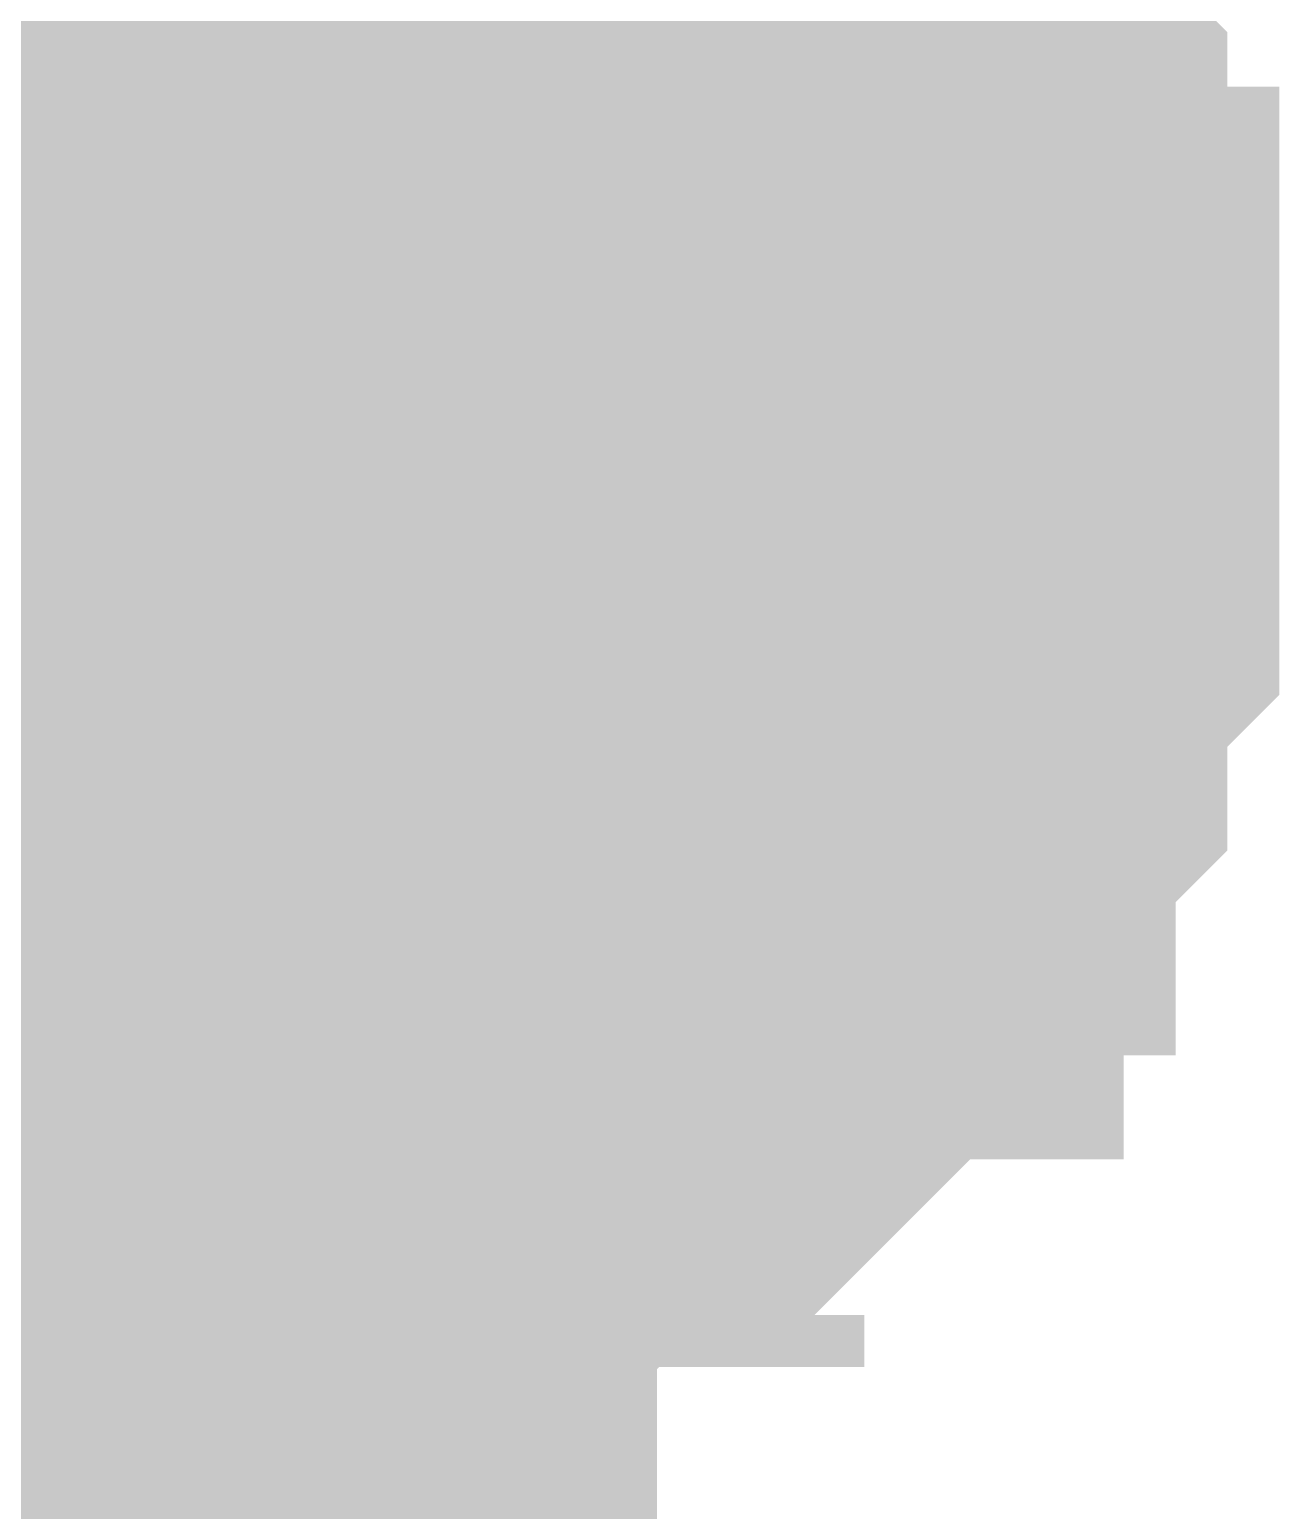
# Model space of a CAD drawing. Header units: inches. Extents: x 0 to 841, y 0 to 594.
# Drawn here: x 774.851 to 775.932, y 174.054 to 175.336 of the extents above; entities that cross this region are included whole.
import ezdxf

# ---------------------------------------------------------------- set-up
doc = ezdxf.new("R2010")
doc.units = ezdxf.units.IN
doc.layers.add('Sheet', color=255, linetype='Continuous')

msp = doc.modelspace()

# ---------------------------------------------------------------- linework, layer by layer
at = {"layer": 'Sheet'}
for points in [[(752.5162, 174.9569, 0.7493, 0.7493, 0), (760.0171, 174.9569, 0.7493, 0.7493, 0), (775.019, 174.9569, 0.7493, 0.7493, 0), (775.019, 177.4723, 0.7493, 0.7493, 0)], [(774.6596, 175.3612, 0.2997, 0.2997, 0), (774.7045, 175.4061, 0.2997, 0.2997, 0), (774.7045, 175.4061, 0.2997, 0.2997, 0), (774.7495, 175.4061, 0.2997, 0.2997, 0), (774.7495, 175.451, 0.2997, 0.2997, 0), (774.7944, 175.451, 0.2997, 0.2997, 0), (774.7944, 175.451, 0.2997, 0.2997, 0), (774.8393, 175.451, 0.2997, 0.2997, 0), (774.8393, 175.451, 0.2997, 0.2997, 0), (774.8842, 175.4959, 0.2997, 0.2997, 0)], [(774.6596, 175.3612, 0.2997, 0.2997, 0), (774.7045, 175.4061, 0.2997, 0.2997, 0), (774.7045, 175.4061, 0.2997, 0.2997, 0), (774.7495, 175.4061, 0.2997, 0.2997, 0), (774.7495, 175.451, 0.2997, 0.2997, 0), (774.7944, 175.451, 0.2997, 0.2997, 0), (774.7944, 175.451, 0.2997, 0.2997, 0), (774.8393, 175.451, 0.2997, 0.2997, 0), (774.8393, 175.451, 0.2997, 0.2997, 0), (774.8842, 175.4959, 0.2997, 0.2997, 0)], [(775.1537, 175.4959, 0.2997, 0.2997, 0), (775.1537, 175.451, 0.2997, 0.2997, 0), (775.1986, 175.451, 0.2997, 0.2997, 0), (775.1986, 175.451, 0.2997, 0.2997, 0), (775.2435, 175.451, 0.2997, 0.2997, 0), (775.2435, 175.451, 0.2997, 0.2997, 0), (775.2885, 175.4061, 0.2997, 0.2997, 0), (775.2885, 175.4061, 0.2997, 0.2997, 0), (775.3334, 175.4061, 0.2997, 0.2997, 0), (775.3334, 175.3612, 0.2997, 0.2997, 0), (775.3334, 175.3612, 0.2997, 0.2997, 0), (775.3783, 175.3612, 0.2997, 0.2997, 0), (775.3783, 175.3162, 0.2997, 0.2997, 0), (775.3783, 175.3162, 0.2997, 0.2997, 0), (775.4232, 175.2713, 0.2997, 0.2997, 0), (775.4232, 175.2713, 0.2997, 0.2997, 0), (775.4232, 175.2264, 0.2997, 0.2997, 0), (775.4681, 175.2264, 0.2997, 0.2997, 0), (775.4681, 175.1815, 0.2997, 0.2997, 0), (775.4681, 175.1815, 0.2997, 0.2997, 0), (775.4681, 175.1366, 0.2997, 0.2997, 0), (775.4681, 175.1366, 0.2997, 0.2997, 0), (775.513, 175.0917, 0.2997, 0.2997, 0), (775.513, 175.0917, 0.2997, 0.2997, 0), (775.513, 175.0467, 0.2997, 0.2997, 0), (775.513, 175.0018, 0.2997, 0.2997, 0), (775.513, 175.0018, 0.2997, 0.2997, 0), (775.513, 174.9569, 0.2997, 0.2997, 0)], [(775.1537, 175.4959, 0.2997, 0.2997, 0), (775.1537, 175.451, 0.2997, 0.2997, 0), (775.1986, 175.451, 0.2997, 0.2997, 0), (775.1986, 175.451, 0.2997, 0.2997, 0), (775.2435, 175.451, 0.2997, 0.2997, 0), (775.2435, 175.451, 0.2997, 0.2997, 0), (775.2885, 175.4061, 0.2997, 0.2997, 0), (775.2885, 175.4061, 0.2997, 0.2997, 0), (775.3334, 175.4061, 0.2997, 0.2997, 0), (775.3334, 175.3612, 0.2997, 0.2997, 0), (775.3334, 175.3612, 0.2997, 0.2997, 0), (775.3783, 175.3612, 0.2997, 0.2997, 0), (775.3783, 175.3162, 0.2997, 0.2997, 0), (775.3783, 175.3162, 0.2997, 0.2997, 0), (775.4232, 175.2713, 0.2997, 0.2997, 0), (775.4232, 175.2713, 0.2997, 0.2997, 0), (775.4232, 175.2264, 0.2997, 0.2997, 0), (775.4681, 175.2264, 0.2997, 0.2997, 0), (775.4681, 175.1815, 0.2997, 0.2997, 0), (775.4681, 175.1815, 0.2997, 0.2997, 0), (775.4681, 175.1366, 0.2997, 0.2997, 0), (775.4681, 175.1366, 0.2997, 0.2997, 0), (775.513, 175.0917, 0.2997, 0.2997, 0), (775.513, 175.0917, 0.2997, 0.2997, 0), (775.513, 175.0467, 0.2997, 0.2997, 0), (775.513, 175.0018, 0.2997, 0.2997, 0), (775.513, 175.0018, 0.2997, 0.2997, 0), (775.513, 174.9569, 0.2997, 0.2997, 0)], [(775.5579, 175.4959, 0.2997, 0.2997, 0), (775.6029, 175.451, 0.2997, 0.2997, 0), (775.6478, 175.4061, 0.2997, 0.2997, 0), (775.6478, 175.4061, 0.2997, 0.2997, 0), (775.6478, 175.3612, 0.2997, 0.2997, 0), (775.6927, 175.3162, 0.2997, 0.2997, 0), (775.6927, 175.3162, 0.2997, 0.2997, 0), (775.7376, 175.2713, 0.2997, 0.2997, 0), (775.7376, 175.2264, 0.2997, 0.2997, 0), (775.7376, 175.1815, 0.2997, 0.2997, 0), (775.7376, 175.1366, 0.2997, 0.2997, 0), (775.7825, 175.1366, 0.2997, 0.2997, 0), (775.7825, 175.0917, 0.2997, 0.2997, 0), (775.7825, 175.0467, 0.2997, 0.2997, 0), (775.7825, 175.0018, 0.2997, 0.2997, 0), (775.7825, 174.9569, 0.2997, 0.2997, 0)], [(775.5579, 175.4959, 0.2997, 0.2997, 0), (775.6029, 175.451, 0.2997, 0.2997, 0), (775.6478, 175.4061, 0.2997, 0.2997, 0), (775.6478, 175.4061, 0.2997, 0.2997, 0), (775.6478, 175.3612, 0.2997, 0.2997, 0), (775.6927, 175.3162, 0.2997, 0.2997, 0), (775.6927, 175.3162, 0.2997, 0.2997, 0), (775.7376, 175.2713, 0.2997, 0.2997, 0), (775.7376, 175.2264, 0.2997, 0.2997, 0), (775.7376, 175.1815, 0.2997, 0.2997, 0), (775.7376, 175.1366, 0.2997, 0.2997, 0), (775.7825, 175.1366, 0.2997, 0.2997, 0), (775.7825, 175.0917, 0.2997, 0.2997, 0), (775.7825, 175.0467, 0.2997, 0.2997, 0), (775.7825, 175.0018, 0.2997, 0.2997, 0), (775.7825, 174.9569, 0.2997, 0.2997, 0)], [(775.5579, 175.4959, 0.2997, 0.2997, 0), (775.6029, 175.451, 0.2997, 0.2997, 0), (775.6478, 175.4061, 0.2997, 0.2997, 0), (775.6478, 175.4061, 0.2997, 0.2997, 0), (775.6478, 175.3612, 0.2997, 0.2997, 0), (775.6927, 175.3162, 0.2997, 0.2997, 0), (775.6927, 175.3162, 0.2997, 0.2997, 0), (775.7376, 175.2713, 0.2997, 0.2997, 0), (775.7376, 175.2264, 0.2997, 0.2997, 0), (775.7376, 175.1815, 0.2997, 0.2997, 0), (775.7376, 175.1366, 0.2997, 0.2997, 0), (775.7825, 175.1366, 0.2997, 0.2997, 0), (775.7825, 175.0917, 0.2997, 0.2997, 0), (775.7825, 175.0467, 0.2997, 0.2997, 0), (775.7825, 175.0018, 0.2997, 0.2997, 0), (775.7825, 174.9569, 0.2997, 0.2997, 0)], [(775.3334, 175.4061, 0.0991, 0.0991, 0), (775.3334, 175.3612, 0.0991, 0.0991, 0), (775.3334, 175.3612, 0.0991, 0.0991, 0), (775.3783, 175.3612, 0.0991, 0.0991, 0), (775.3783, 175.3162, 0.0991, 0.0991, 0), (775.3783, 175.3162, 0.0991, 0.0991, 0), (775.4232, 175.2713, 0.0991, 0.0991, 0), (775.4232, 175.2713, 0.0991, 0.0991, 0), (775.4232, 175.2264, 0.0991, 0.0991, 0), (775.4681, 175.2264, 0.0991, 0.0991, 0), (775.4681, 175.1815, 0.0991, 0.0991, 0), (775.4681, 175.1815, 0.0991, 0.0991, 0), (775.4681, 175.1366, 0.0991, 0.0991, 0), (775.4681, 175.1366, 0.0991, 0.0991, 0), (775.513, 175.0917, 0.0991, 0.0991, 0), (775.513, 175.0917, 0.0991, 0.0991, 0), (775.513, 175.0467, 0.0991, 0.0991, 0), (775.513, 175.0018, 0.0991, 0.0991, 0), (775.513, 175.0018, 0.0991, 0.0991, 0), (775.513, 174.9569, 0.0991, 0.0991, 0)], [(775.3334, 175.4061, 0.0991, 0.0991, 0), (775.3334, 175.3612, 0.0991, 0.0991, 0), (775.3334, 175.3612, 0.0991, 0.0991, 0), (775.3783, 175.3612, 0.0991, 0.0991, 0), (775.3783, 175.3162, 0.0991, 0.0991, 0), (775.3783, 175.3162, 0.0991, 0.0991, 0), (775.4232, 175.2713, 0.0991, 0.0991, 0), (775.4232, 175.2713, 0.0991, 0.0991, 0), (775.4232, 175.2264, 0.0991, 0.0991, 0), (775.4681, 175.2264, 0.0991, 0.0991, 0), (775.4681, 175.1815, 0.0991, 0.0991, 0), (775.4681, 175.1815, 0.0991, 0.0991, 0), (775.4681, 175.1366, 0.0991, 0.0991, 0), (775.4681, 175.1366, 0.0991, 0.0991, 0), (775.513, 175.0917, 0.0991, 0.0991, 0), (775.513, 175.0917, 0.0991, 0.0991, 0), (775.513, 175.0467, 0.0991, 0.0991, 0), (775.513, 175.0018, 0.0991, 0.0991, 0), (775.513, 175.0018, 0.0991, 0.0991, 0), (775.513, 174.9569, 0.0991, 0.0991, 0)], [(775.6478, 175.4061, 0.0991, 0.0991, 0), (775.6478, 175.3612, 0.0991, 0.0991, 0), (775.6927, 175.3162, 0.0991, 0.0991, 0), (775.6927, 175.3162, 0.0991, 0.0991, 0), (775.7376, 175.2713, 0.0991, 0.0991, 0), (775.7376, 175.2264, 0.0991, 0.0991, 0), (775.7376, 175.1815, 0.0991, 0.0991, 0), (775.7376, 175.1366, 0.0991, 0.0991, 0), (775.7825, 175.1366, 0.0991, 0.0991, 0), (775.7825, 175.0917, 0.0991, 0.0991, 0), (775.7825, 175.0467, 0.0991, 0.0991, 0), (775.7825, 175.0018, 0.0991, 0.0991, 0), (775.7825, 174.9569, 0.0991, 0.0991, 0)], [(775.6478, 175.4061, 0.0991, 0.0991, 0), (775.6478, 175.3612, 0.0991, 0.0991, 0), (775.6927, 175.3162, 0.0991, 0.0991, 0), (775.6927, 175.3162, 0.0991, 0.0991, 0), (775.7376, 175.2713, 0.0991, 0.0991, 0), (775.7376, 175.2264, 0.0991, 0.0991, 0), (775.7376, 175.1815, 0.0991, 0.0991, 0), (775.7376, 175.1366, 0.0991, 0.0991, 0), (775.7825, 175.1366, 0.0991, 0.0991, 0), (775.7825, 175.0917, 0.0991, 0.0991, 0), (775.7825, 175.0467, 0.0991, 0.0991, 0), (775.7825, 175.0018, 0.0991, 0.0991, 0), (775.7825, 174.9569, 0.0991, 0.0991, 0)], [(775.6478, 175.4061, 0.0991, 0.0991, 0), (775.6478, 175.3612, 0.0991, 0.0991, 0), (775.6927, 175.3162, 0.0991, 0.0991, 0), (775.6927, 175.3162, 0.0991, 0.0991, 0), (775.7376, 175.2713, 0.0991, 0.0991, 0), (775.7376, 175.2264, 0.0991, 0.0991, 0), (775.7376, 175.1815, 0.0991, 0.0991, 0), (775.7376, 175.1366, 0.0991, 0.0991, 0), (775.7825, 175.1366, 0.0991, 0.0991, 0), (775.7825, 175.0917, 0.0991, 0.0991, 0), (775.7825, 175.0467, 0.0991, 0.0991, 0), (775.7825, 175.0018, 0.0991, 0.0991, 0), (775.7825, 174.9569, 0.0991, 0.0991, 0)], [(775.019, 174.9569, 0.7493, 0.7493, 0), (775.019, 169.4769, 0.7493, 0.7493, 0)], [(775.7825, 174.9569, 0.2997, 0.2997, 0), (775.7825, 174.912, 0.2997, 0.2997, 0), (775.7825, 174.8671, 0.2997, 0.2997, 0), (775.7825, 174.8671, 0.2997, 0.2997, 0), (775.7825, 174.8221, 0.2997, 0.2997, 0), (775.7376, 174.7772, 0.2997, 0.2997, 0), (775.7376, 174.7323, 0.2997, 0.2997, 0), (775.7376, 174.6874, 0.2997, 0.2997, 0), (775.7376, 174.6874, 0.2997, 0.2997, 0), (775.6927, 174.6425, 0.2997, 0.2997, 0), (775.6927, 174.5976, 0.2997, 0.2997, 0), (775.6478, 174.5976, 0.2997, 0.2997, 0), (775.6478, 174.5526, 0.2997, 0.2997, 0), (775.6478, 174.5077, 0.2997, 0.2997, 0), (775.6029, 174.5077, 0.2997, 0.2997, 0), (775.5579, 174.4628, 0.2997, 0.2997, 0), (775.5579, 174.4628, 0.2997, 0.2997, 0), (775.513, 174.4179, 0.2997, 0.2997, 0), (775.513, 174.4179, 0.2997, 0.2997, 0), (775.4681, 174.373, 0.2997, 0.2997, 0), (775.4232, 174.373, 0.2997, 0.2997, 0), (775.4232, 174.328, 0.2997, 0.2997, 0), (775.3783, 174.328, 0.2997, 0.2997, 0), (775.3334, 174.328, 0.2997, 0.2997, 0), (775.2885, 174.2831, 0.2997, 0.2997, 0), (775.2885, 174.2831, 0.2997, 0.2997, 0), (775.2435, 174.2831, 0.2997, 0.2997, 0), (775.1986, 174.2382, 0.2997, 0.2997, 0), (775.1537, 174.2382, 0.2997, 0.2997, 0), (775.1088, 174.2382, 0.2997, 0.2997, 0), (775.1088, 174.2382, 0.2997, 0.2997, 0), (775.0639, 174.2382, 0.2997, 0.2997, 0), (775.019, 174.2382, 0.2997, 0.2997, 0)], [(775.019, 169.971, 0.2997, 0.2997, 0), (775.019, 174.9569, 0.2997, 0.2997, 0)], [(775.7825, 174.9569, 0.2997, 0.2997, 0), (775.7825, 174.912, 0.2997, 0.2997, 0), (775.7825, 174.8671, 0.2997, 0.2997, 0), (775.7825, 174.8671, 0.2997, 0.2997, 0), (775.7825, 174.8221, 0.2997, 0.2997, 0), (775.7376, 174.7772, 0.2997, 0.2997, 0), (775.7376, 174.7323, 0.2997, 0.2997, 0), (775.7376, 174.6874, 0.2997, 0.2997, 0), (775.7376, 174.6874, 0.2997, 0.2997, 0), (775.6927, 174.6425, 0.2997, 0.2997, 0), (775.6927, 174.5976, 0.2997, 0.2997, 0), (775.6478, 174.5976, 0.2997, 0.2997, 0), (775.6478, 174.5526, 0.2997, 0.2997, 0), (775.6478, 174.5077, 0.2997, 0.2997, 0), (775.6029, 174.5077, 0.2997, 0.2997, 0), (775.5579, 174.4628, 0.2997, 0.2997, 0), (775.5579, 174.4628, 0.2997, 0.2997, 0), (775.513, 174.4179, 0.2997, 0.2997, 0), (775.513, 174.4179, 0.2997, 0.2997, 0), (775.4681, 174.373, 0.2997, 0.2997, 0), (775.4232, 174.373, 0.2997, 0.2997, 0), (775.4232, 174.328, 0.2997, 0.2997, 0), (775.3783, 174.328, 0.2997, 0.2997, 0), (775.3334, 174.328, 0.2997, 0.2997, 0), (775.2885, 174.2831, 0.2997, 0.2997, 0), (775.2885, 174.2831, 0.2997, 0.2997, 0), (775.2435, 174.2831, 0.2997, 0.2997, 0), (775.1986, 174.2382, 0.2997, 0.2997, 0), (775.1537, 174.2382, 0.2997, 0.2997, 0), (775.1088, 174.2382, 0.2997, 0.2997, 0), (775.1088, 174.2382, 0.2997, 0.2997, 0), (775.0639, 174.2382, 0.2997, 0.2997, 0), (775.019, 174.2382, 0.2997, 0.2997, 0)], [(775.7825, 174.9569, 0.2997, 0.2997, 0), (775.7825, 174.912, 0.2997, 0.2997, 0), (775.7825, 174.8671, 0.2997, 0.2997, 0), (775.7825, 174.8671, 0.2997, 0.2997, 0), (775.7825, 174.8221, 0.2997, 0.2997, 0), (775.7376, 174.7772, 0.2997, 0.2997, 0), (775.7376, 174.7323, 0.2997, 0.2997, 0), (775.7376, 174.6874, 0.2997, 0.2997, 0), (775.7376, 174.6874, 0.2997, 0.2997, 0), (775.6927, 174.6425, 0.2997, 0.2997, 0), (775.6927, 174.5976, 0.2997, 0.2997, 0), (775.6478, 174.5976, 0.2997, 0.2997, 0), (775.6478, 174.5526, 0.2997, 0.2997, 0), (775.6478, 174.5077, 0.2997, 0.2997, 0), (775.6029, 174.5077, 0.2997, 0.2997, 0), (775.5579, 174.4628, 0.2997, 0.2997, 0), (775.5579, 174.4628, 0.2997, 0.2997, 0), (775.513, 174.4179, 0.2997, 0.2997, 0), (775.513, 174.4179, 0.2997, 0.2997, 0), (775.4681, 174.373, 0.2997, 0.2997, 0), (775.4232, 174.373, 0.2997, 0.2997, 0), (775.4232, 174.328, 0.2997, 0.2997, 0), (775.3783, 174.328, 0.2997, 0.2997, 0), (775.3334, 174.328, 0.2997, 0.2997, 0), (775.2885, 174.2831, 0.2997, 0.2997, 0), (775.2885, 174.2831, 0.2997, 0.2997, 0), (775.2435, 174.2831, 0.2997, 0.2997, 0), (775.1986, 174.2382, 0.2997, 0.2997, 0), (775.1537, 174.2382, 0.2997, 0.2997, 0), (775.1088, 174.2382, 0.2997, 0.2997, 0), (775.1088, 174.2382, 0.2997, 0.2997, 0), (775.0639, 174.2382, 0.2997, 0.2997, 0), (775.019, 174.2382, 0.2997, 0.2997, 0)], [(775.513, 174.9569, 0.2997, 0.2997, 0), (775.513, 174.912, 0.2997, 0.2997, 0), (775.513, 174.912, 0.2997, 0.2997, 0), (775.513, 174.8671, 0.2997, 0.2997, 0), (775.513, 174.8671, 0.2997, 0.2997, 0), (775.513, 174.8221, 0.2997, 0.2997, 0), (775.4681, 174.8221, 0.2997, 0.2997, 0), (775.4681, 174.7772, 0.2997, 0.2997, 0), (775.4681, 174.7772, 0.2997, 0.2997, 0), (775.4681, 174.7323, 0.2997, 0.2997, 0), (775.4681, 174.7323, 0.2997, 0.2997, 0), (775.4232, 174.6874, 0.2997, 0.2997, 0), (775.4232, 174.6874, 0.2997, 0.2997, 0), (775.4232, 174.6425, 0.2997, 0.2997, 0), (775.3783, 174.6425, 0.2997, 0.2997, 0), (775.3783, 174.6425, 0.2997, 0.2997, 0), (775.3783, 174.5976, 0.2997, 0.2997, 0), (775.3334, 174.5976, 0.2997, 0.2997, 0), (775.3334, 174.5976, 0.2997, 0.2997, 0), (775.3334, 174.5526, 0.2997, 0.2997, 0), (775.2885, 174.5526, 0.2997, 0.2997, 0), (775.2885, 174.5526, 0.2997, 0.2997, 0), (775.2435, 174.5077, 0.2997, 0.2997, 0), (775.2435, 174.5077, 0.2997, 0.2997, 0), (775.1986, 174.5077, 0.2997, 0.2997, 0), (775.1986, 174.5077, 0.2997, 0.2997, 0), (775.1537, 174.5077, 0.2997, 0.2997, 0), (775.1537, 174.4628, 0.2997, 0.2997, 0), (775.1088, 174.4628, 0.2997, 0.2997, 0), (775.1088, 174.4628, 0.2997, 0.2997, 0), (775.0639, 174.4628, 0.2997, 0.2997, 0), (775.0639, 174.4628, 0.2997, 0.2997, 0), (775.019, 174.4628, 0.2997, 0.2997, 0)], [(775.513, 174.9569, 0.2997, 0.2997, 0), (775.513, 174.912, 0.2997, 0.2997, 0), (775.513, 174.912, 0.2997, 0.2997, 0), (775.513, 174.8671, 0.2997, 0.2997, 0), (775.513, 174.8671, 0.2997, 0.2997, 0), (775.513, 174.8221, 0.2997, 0.2997, 0), (775.4681, 174.8221, 0.2997, 0.2997, 0), (775.4681, 174.7772, 0.2997, 0.2997, 0), (775.4681, 174.7772, 0.2997, 0.2997, 0), (775.4681, 174.7323, 0.2997, 0.2997, 0), (775.4681, 174.7323, 0.2997, 0.2997, 0), (775.4232, 174.6874, 0.2997, 0.2997, 0), (775.4232, 174.6874, 0.2997, 0.2997, 0), (775.4232, 174.6425, 0.2997, 0.2997, 0), (775.3783, 174.6425, 0.2997, 0.2997, 0), (775.3783, 174.6425, 0.2997, 0.2997, 0), (775.3783, 174.5976, 0.2997, 0.2997, 0), (775.3334, 174.5976, 0.2997, 0.2997, 0), (775.3334, 174.5976, 0.2997, 0.2997, 0), (775.3334, 174.5526, 0.2997, 0.2997, 0), (775.2885, 174.5526, 0.2997, 0.2997, 0), (775.2885, 174.5526, 0.2997, 0.2997, 0), (775.2435, 174.5077, 0.2997, 0.2997, 0), (775.2435, 174.5077, 0.2997, 0.2997, 0), (775.1986, 174.5077, 0.2997, 0.2997, 0), (775.1986, 174.5077, 0.2997, 0.2997, 0), (775.1537, 174.5077, 0.2997, 0.2997, 0), (775.1537, 174.4628, 0.2997, 0.2997, 0), (775.1088, 174.4628, 0.2997, 0.2997, 0), (775.1088, 174.4628, 0.2997, 0.2997, 0), (775.0639, 174.4628, 0.2997, 0.2997, 0), (775.0639, 174.4628, 0.2997, 0.2997, 0), (775.019, 174.4628, 0.2997, 0.2997, 0)], [(775.513, 174.9569, 0.2997, 0.2997, 0), (775.513, 174.9569, 0.2997, 0.2997, 0), (775.513, 174.9569, 0.2997, 0.2997, 0), (775.513, 174.9569, 0.2997, 0.2997, 0), (775.513, 174.9569, 0.2997, 0.2997, 0), (775.513, 174.9569, 0.2997, 0.2997, 0), (775.513, 174.9569, 0.2997, 0.2997, 0), (775.513, 174.9569, 0.2997, 0.2997, 0), (775.513, 174.9569, 0.2997, 0.2997, 0), (775.513, 174.9569, 0.2997, 0.2997, 0), (775.513, 174.9569, 0.2997, 0.2997, 0), (775.513, 174.9569, 0.2997, 0.2997, 0), (775.513, 174.9569, 0.2997, 0.2997, 0), (775.513, 174.9569, 0.2997, 0.2997, 0), (775.513, 174.9569, 0.2997, 0.2997, 0), (775.513, 174.9569, 0.2997, 0.2997, 0), (775.513, 174.9569, 0.2997, 0.2997, 0), (775.513, 174.9569, 0.2997, 0.2997, 0), (775.513, 174.9569, 0.2997, 0.2997, 0), (775.513, 174.9569, 0.2997, 0.2997, 0), (775.513, 174.9569, 0.2997, 0.2997, 0), (775.513, 174.9569, 0.2997, 0.2997, 0), (775.513, 174.9569, 0.2997, 0.2997, 0), (775.513, 174.9569, 0.2997, 0.2997, 0), (775.513, 174.9569, 0.2997, 0.2997, 0), (775.513, 174.9569, 0.2997, 0.2997, 0), (775.513, 174.9569, 0.2997, 0.2997, 0), (775.513, 174.9569, 0.2997, 0.2997, 0), (775.513, 174.9569, 0.2997, 0.2997, 0), (775.513, 174.9569, 0.2997, 0.2997, 0), (775.513, 174.9569, 0.2997, 0.2997, 0), (775.513, 174.9569, 0.2997, 0.2997, 0), (775.513, 174.9569, 0.2997, 0.2997, 0)], [(775.513, 174.9569, 0.2997, 0.2997, 0), (775.513, 174.9569, 0.2997, 0.2997, 0)], [(775.513, 174.9569, 0.2997, 0.2997, 0), (775.513, 174.9569, 0.2997, 0.2997, 0), (775.513, 174.9569, 0.2997, 0.2997, 0), (775.513, 174.9569, 0.2997, 0.2997, 0), (775.513, 174.9569, 0.2997, 0.2997, 0), (775.513, 174.9569, 0.2997, 0.2997, 0), (775.513, 174.9569, 0.2997, 0.2997, 0), (775.513, 174.9569, 0.2997, 0.2997, 0), (775.513, 174.9569, 0.2997, 0.2997, 0), (775.513, 174.9569, 0.2997, 0.2997, 0), (775.513, 174.9569, 0.2997, 0.2997, 0), (775.513, 174.9569, 0.2997, 0.2997, 0), (775.513, 174.9569, 0.2997, 0.2997, 0), (775.513, 174.9569, 0.2997, 0.2997, 0), (775.513, 174.9569, 0.2997, 0.2997, 0), (775.513, 174.9569, 0.2997, 0.2997, 0), (775.513, 174.9569, 0.2997, 0.2997, 0), (775.513, 174.9569, 0.2997, 0.2997, 0), (775.513, 174.9569, 0.2997, 0.2997, 0), (775.513, 174.9569, 0.2997, 0.2997, 0), (775.513, 174.9569, 0.2997, 0.2997, 0), (775.513, 174.9569, 0.2997, 0.2997, 0), (775.513, 174.9569, 0.2997, 0.2997, 0), (775.513, 174.9569, 0.2997, 0.2997, 0), (775.513, 174.9569, 0.2997, 0.2997, 0), (775.513, 174.9569, 0.2997, 0.2997, 0), (775.513, 174.9569, 0.2997, 0.2997, 0), (775.513, 174.9569, 0.2997, 0.2997, 0), (775.513, 174.9569, 0.2997, 0.2997, 0), (775.513, 174.9569, 0.2997, 0.2997, 0), (775.513, 174.9569, 0.2997, 0.2997, 0), (775.513, 174.9569, 0.2997, 0.2997, 0), (775.513, 174.9569, 0.2997, 0.2997, 0)], [(775.513, 174.9569, 0.2997, 0.2997, 0), (775.513, 174.9569, 0.2997, 0.2997, 0)], [(775.7825, 174.9569, 0.2997, 0.2997, 0), (775.7825, 174.9569, 0.2997, 0.2997, 0), (775.7825, 174.9569, 0.2997, 0.2997, 0), (775.7825, 174.9569, 0.2997, 0.2997, 0), (775.7825, 174.9569, 0.2997, 0.2997, 0), (775.7825, 174.9569, 0.2997, 0.2997, 0), (775.7825, 174.9569, 0.2997, 0.2997, 0), (775.7825, 174.9569, 0.2997, 0.2997, 0), (775.7825, 174.9569, 0.2997, 0.2997, 0), (775.7825, 174.9569, 0.2997, 0.2997, 0), (775.7825, 174.9569, 0.2997, 0.2997, 0), (775.7825, 174.9569, 0.2997, 0.2997, 0), (775.7825, 174.9569, 0.2997, 0.2997, 0), (775.7825, 174.9569, 0.2997, 0.2997, 0), (775.7825, 174.9569, 0.2997, 0.2997, 0), (775.7825, 174.9569, 0.2997, 0.2997, 0), (775.7825, 174.9569, 0.2997, 0.2997, 0), (775.7825, 174.9569, 0.2997, 0.2997, 0), (775.7825, 174.9569, 0.2997, 0.2997, 0), (775.7825, 174.9569, 0.2997, 0.2997, 0), (775.7825, 174.9569, 0.2997, 0.2997, 0), (775.7825, 174.9569, 0.2997, 0.2997, 0), (775.7825, 174.9569, 0.2997, 0.2997, 0), (775.7825, 174.9569, 0.2997, 0.2997, 0), (775.7825, 174.9569, 0.2997, 0.2997, 0), (775.7825, 174.9569, 0.2997, 0.2997, 0), (775.7825, 174.9569, 0.2997, 0.2997, 0), (775.7825, 174.9569, 0.2997, 0.2997, 0), (775.7825, 174.9569, 0.2997, 0.2997, 0), (775.7825, 174.9569, 0.2997, 0.2997, 0), (775.7825, 174.9569, 0.2997, 0.2997, 0), (775.7825, 174.9569, 0.2997, 0.2997, 0), (775.7825, 174.9569, 0.2997, 0.2997, 0)], [(775.7825, 174.9569, 0.2997, 0.2997, 0), (775.7825, 174.9569, 0.2997, 0.2997, 0)], [(775.7825, 174.9569, 0.2997, 0.2997, 0), (775.7825, 174.9569, 0.2997, 0.2997, 0), (775.7825, 174.9569, 0.2997, 0.2997, 0), (775.7825, 174.9569, 0.2997, 0.2997, 0), (775.7825, 174.9569, 0.2997, 0.2997, 0), (775.7825, 174.9569, 0.2997, 0.2997, 0), (775.7825, 174.9569, 0.2997, 0.2997, 0), (775.7825, 174.9569, 0.2997, 0.2997, 0), (775.7825, 174.9569, 0.2997, 0.2997, 0), (775.7825, 174.9569, 0.2997, 0.2997, 0), (775.7825, 174.9569, 0.2997, 0.2997, 0), (775.7825, 174.9569, 0.2997, 0.2997, 0), (775.7825, 174.9569, 0.2997, 0.2997, 0), (775.7825, 174.9569, 0.2997, 0.2997, 0), (775.7825, 174.9569, 0.2997, 0.2997, 0), (775.7825, 174.9569, 0.2997, 0.2997, 0), (775.7825, 174.9569, 0.2997, 0.2997, 0), (775.7825, 174.9569, 0.2997, 0.2997, 0), (775.7825, 174.9569, 0.2997, 0.2997, 0), (775.7825, 174.9569, 0.2997, 0.2997, 0), (775.7825, 174.9569, 0.2997, 0.2997, 0), (775.7825, 174.9569, 0.2997, 0.2997, 0), (775.7825, 174.9569, 0.2997, 0.2997, 0), (775.7825, 174.9569, 0.2997, 0.2997, 0), (775.7825, 174.9569, 0.2997, 0.2997, 0), (775.7825, 174.9569, 0.2997, 0.2997, 0), (775.7825, 174.9569, 0.2997, 0.2997, 0), (775.7825, 174.9569, 0.2997, 0.2997, 0), (775.7825, 174.9569, 0.2997, 0.2997, 0), (775.7825, 174.9569, 0.2997, 0.2997, 0), (775.7825, 174.9569, 0.2997, 0.2997, 0), (775.7825, 174.9569, 0.2997, 0.2997, 0), (775.7825, 174.9569, 0.2997, 0.2997, 0)], [(775.7825, 174.9569, 0.2997, 0.2997, 0), (775.7825, 174.9569, 0.2997, 0.2997, 0)], [(775.7825, 174.9569, 0.2997, 0.2997, 0), (775.7825, 174.9569, 0.2997, 0.2997, 0), (775.7825, 174.9569, 0.2997, 0.2997, 0), (775.7825, 174.9569, 0.2997, 0.2997, 0), (775.7825, 174.9569, 0.2997, 0.2997, 0), (775.7825, 174.9569, 0.2997, 0.2997, 0), (775.7825, 174.9569, 0.2997, 0.2997, 0), (775.7825, 174.9569, 0.2997, 0.2997, 0), (775.7825, 174.9569, 0.2997, 0.2997, 0), (775.7825, 174.9569, 0.2997, 0.2997, 0), (775.7825, 174.9569, 0.2997, 0.2997, 0), (775.7825, 174.9569, 0.2997, 0.2997, 0), (775.7825, 174.9569, 0.2997, 0.2997, 0), (775.7825, 174.9569, 0.2997, 0.2997, 0), (775.7825, 174.9569, 0.2997, 0.2997, 0), (775.7825, 174.9569, 0.2997, 0.2997, 0), (775.7825, 174.9569, 0.2997, 0.2997, 0), (775.7825, 174.9569, 0.2997, 0.2997, 0), (775.7825, 174.9569, 0.2997, 0.2997, 0), (775.7825, 174.9569, 0.2997, 0.2997, 0), (775.7825, 174.9569, 0.2997, 0.2997, 0), (775.7825, 174.9569, 0.2997, 0.2997, 0), (775.7825, 174.9569, 0.2997, 0.2997, 0), (775.7825, 174.9569, 0.2997, 0.2997, 0), (775.7825, 174.9569, 0.2997, 0.2997, 0), (775.7825, 174.9569, 0.2997, 0.2997, 0), (775.7825, 174.9569, 0.2997, 0.2997, 0), (775.7825, 174.9569, 0.2997, 0.2997, 0), (775.7825, 174.9569, 0.2997, 0.2997, 0), (775.7825, 174.9569, 0.2997, 0.2997, 0), (775.7825, 174.9569, 0.2997, 0.2997, 0), (775.7825, 174.9569, 0.2997, 0.2997, 0), (775.7825, 174.9569, 0.2997, 0.2997, 0)], [(775.7825, 174.9569, 0.2997, 0.2997, 0), (775.7825, 174.9569, 0.2997, 0.2997, 0)], [(775.7825, 174.9569, 0.0991, 0.0991, 0), (775.7825, 174.912, 0.0991, 0.0991, 0), (775.7825, 174.8671, 0.0991, 0.0991, 0), (775.7825, 174.8671, 0.0991, 0.0991, 0), (775.7825, 174.8221, 0.0991, 0.0991, 0), (775.7376, 174.7772, 0.0991, 0.0991, 0), (775.7376, 174.7323, 0.0991, 0.0991, 0), (775.7376, 174.6874, 0.0991, 0.0991, 0), (775.7376, 174.6874, 0.0991, 0.0991, 0), (775.6927, 174.6425, 0.0991, 0.0991, 0), (775.6927, 174.5976, 0.0991, 0.0991, 0), (775.6478, 174.5976, 0.0991, 0.0991, 0), (775.6478, 174.5526, 0.0991, 0.0991, 0), (775.6478, 174.5077, 0.0991, 0.0991, 0), (775.6029, 174.5077, 0.0991, 0.0991, 0), (775.5579, 174.4628, 0.0991, 0.0991, 0), (775.5579, 174.4628, 0.0991, 0.0991, 0), (775.513, 174.4179, 0.0991, 0.0991, 0), (775.513, 174.4179, 0.0991, 0.0991, 0), (775.4681, 174.373, 0.0991, 0.0991, 0), (775.4232, 174.373, 0.0991, 0.0991, 0), (775.4232, 174.328, 0.0991, 0.0991, 0), (775.3783, 174.328, 0.0991, 0.0991, 0), (775.3334, 174.328, 0.0991, 0.0991, 0), (775.2885, 174.2831, 0.0991, 0.0991, 0), (775.2885, 174.2831, 0.0991, 0.0991, 0), (775.2435, 174.2831, 0.0991, 0.0991, 0), (775.1986, 174.2382, 0.0991, 0.0991, 0), (775.1537, 174.2382, 0.0991, 0.0991, 0), (775.1088, 174.2382, 0.0991, 0.0991, 0), (775.1088, 174.2382, 0.0991, 0.0991, 0), (775.0639, 174.2382, 0.0991, 0.0991, 0), (775.019, 174.2382, 0.0991, 0.0991, 0)], [(775.7825, 174.9569, 0.0991, 0.0991, 0), (775.7825, 174.912, 0.0991, 0.0991, 0), (775.7825, 174.8671, 0.0991, 0.0991, 0), (775.7825, 174.8671, 0.0991, 0.0991, 0), (775.7825, 174.8221, 0.0991, 0.0991, 0), (775.7376, 174.7772, 0.0991, 0.0991, 0), (775.7376, 174.7323, 0.0991, 0.0991, 0), (775.7376, 174.6874, 0.0991, 0.0991, 0), (775.7376, 174.6874, 0.0991, 0.0991, 0), (775.6927, 174.6425, 0.0991, 0.0991, 0), (775.6927, 174.5976, 0.0991, 0.0991, 0), (775.6478, 174.5976, 0.0991, 0.0991, 0), (775.6478, 174.5526, 0.0991, 0.0991, 0), (775.6478, 174.5077, 0.0991, 0.0991, 0), (775.6029, 174.5077, 0.0991, 0.0991, 0), (775.5579, 174.4628, 0.0991, 0.0991, 0), (775.5579, 174.4628, 0.0991, 0.0991, 0), (775.513, 174.4179, 0.0991, 0.0991, 0), (775.513, 174.4179, 0.0991, 0.0991, 0), (775.4681, 174.373, 0.0991, 0.0991, 0), (775.4232, 174.373, 0.0991, 0.0991, 0), (775.4232, 174.328, 0.0991, 0.0991, 0), (775.3783, 174.328, 0.0991, 0.0991, 0), (775.3334, 174.328, 0.0991, 0.0991, 0), (775.2885, 174.2831, 0.0991, 0.0991, 0), (775.2885, 174.2831, 0.0991, 0.0991, 0), (775.2435, 174.2831, 0.0991, 0.0991, 0), (775.1986, 174.2382, 0.0991, 0.0991, 0), (775.1537, 174.2382, 0.0991, 0.0991, 0), (775.1088, 174.2382, 0.0991, 0.0991, 0), (775.1088, 174.2382, 0.0991, 0.0991, 0), (775.0639, 174.2382, 0.0991, 0.0991, 0), (775.019, 174.2382, 0.0991, 0.0991, 0)], [(775.7825, 174.9569, 0.0991, 0.0991, 0), (775.7825, 174.912, 0.0991, 0.0991, 0), (775.7825, 174.8671, 0.0991, 0.0991, 0), (775.7825, 174.8671, 0.0991, 0.0991, 0), (775.7825, 174.8221, 0.0991, 0.0991, 0), (775.7376, 174.7772, 0.0991, 0.0991, 0), (775.7376, 174.7323, 0.0991, 0.0991, 0), (775.7376, 174.6874, 0.0991, 0.0991, 0), (775.7376, 174.6874, 0.0991, 0.0991, 0), (775.6927, 174.6425, 0.0991, 0.0991, 0), (775.6927, 174.5976, 0.0991, 0.0991, 0), (775.6478, 174.5976, 0.0991, 0.0991, 0), (775.6478, 174.5526, 0.0991, 0.0991, 0), (775.6478, 174.5077, 0.0991, 0.0991, 0), (775.6029, 174.5077, 0.0991, 0.0991, 0), (775.5579, 174.4628, 0.0991, 0.0991, 0), (775.5579, 174.4628, 0.0991, 0.0991, 0), (775.513, 174.4179, 0.0991, 0.0991, 0), (775.513, 174.4179, 0.0991, 0.0991, 0), (775.4681, 174.373, 0.0991, 0.0991, 0), (775.4232, 174.373, 0.0991, 0.0991, 0), (775.4232, 174.328, 0.0991, 0.0991, 0), (775.3783, 174.328, 0.0991, 0.0991, 0), (775.3334, 174.328, 0.0991, 0.0991, 0), (775.2885, 174.2831, 0.0991, 0.0991, 0), (775.2885, 174.2831, 0.0991, 0.0991, 0), (775.2435, 174.2831, 0.0991, 0.0991, 0), (775.1986, 174.2382, 0.0991, 0.0991, 0), (775.1537, 174.2382, 0.0991, 0.0991, 0), (775.1088, 174.2382, 0.0991, 0.0991, 0), (775.1088, 174.2382, 0.0991, 0.0991, 0), (775.0639, 174.2382, 0.0991, 0.0991, 0), (775.019, 174.2382, 0.0991, 0.0991, 0)], [(775.513, 174.9569, 0.0991, 0.0991, 0), (775.513, 174.912, 0.0991, 0.0991, 0), (775.513, 174.912, 0.0991, 0.0991, 0), (775.513, 174.8671, 0.0991, 0.0991, 0), (775.513, 174.8671, 0.0991, 0.0991, 0), (775.513, 174.8221, 0.0991, 0.0991, 0), (775.4681, 174.8221, 0.0991, 0.0991, 0), (775.4681, 174.7772, 0.0991, 0.0991, 0), (775.4681, 174.7772, 0.0991, 0.0991, 0), (775.4681, 174.7323, 0.0991, 0.0991, 0), (775.4681, 174.7323, 0.0991, 0.0991, 0), (775.4232, 174.6874, 0.0991, 0.0991, 0), (775.4232, 174.6874, 0.0991, 0.0991, 0), (775.4232, 174.6425, 0.0991, 0.0991, 0), (775.3783, 174.6425, 0.0991, 0.0991, 0), (775.3783, 174.6425, 0.0991, 0.0991, 0), (775.3783, 174.5976, 0.0991, 0.0991, 0), (775.3334, 174.5976, 0.0991, 0.0991, 0), (775.3334, 174.5976, 0.0991, 0.0991, 0), (775.3334, 174.5526, 0.0991, 0.0991, 0), (775.2885, 174.5526, 0.0991, 0.0991, 0), (775.2885, 174.5526, 0.0991, 0.0991, 0), (775.2435, 174.5077, 0.0991, 0.0991, 0), (775.2435, 174.5077, 0.0991, 0.0991, 0), (775.1986, 174.5077, 0.0991, 0.0991, 0), (775.1986, 174.5077, 0.0991, 0.0991, 0), (775.1537, 174.5077, 0.0991, 0.0991, 0), (775.1537, 174.4628, 0.0991, 0.0991, 0), (775.1088, 174.4628, 0.0991, 0.0991, 0), (775.1088, 174.4628, 0.0991, 0.0991, 0), (775.0639, 174.4628, 0.0991, 0.0991, 0), (775.0639, 174.4628, 0.0991, 0.0991, 0), (775.019, 174.4628, 0.0991, 0.0991, 0)], [(775.513, 174.9569, 0.0991, 0.0991, 0), (775.513, 174.912, 0.0991, 0.0991, 0), (775.513, 174.912, 0.0991, 0.0991, 0), (775.513, 174.8671, 0.0991, 0.0991, 0), (775.513, 174.8671, 0.0991, 0.0991, 0), (775.513, 174.8221, 0.0991, 0.0991, 0), (775.4681, 174.8221, 0.0991, 0.0991, 0), (775.4681, 174.7772, 0.0991, 0.0991, 0), (775.4681, 174.7772, 0.0991, 0.0991, 0), (775.4681, 174.7323, 0.0991, 0.0991, 0), (775.4681, 174.7323, 0.0991, 0.0991, 0), (775.4232, 174.6874, 0.0991, 0.0991, 0), (775.4232, 174.6874, 0.0991, 0.0991, 0), (775.4232, 174.6425, 0.0991, 0.0991, 0), (775.3783, 174.6425, 0.0991, 0.0991, 0), (775.3783, 174.6425, 0.0991, 0.0991, 0), (775.3783, 174.5976, 0.0991, 0.0991, 0), (775.3334, 174.5976, 0.0991, 0.0991, 0), (775.3334, 174.5976, 0.0991, 0.0991, 0), (775.3334, 174.5526, 0.0991, 0.0991, 0), (775.2885, 174.5526, 0.0991, 0.0991, 0), (775.2885, 174.5526, 0.0991, 0.0991, 0), (775.2435, 174.5077, 0.0991, 0.0991, 0), (775.2435, 174.5077, 0.0991, 0.0991, 0), (775.1986, 174.5077, 0.0991, 0.0991, 0), (775.1986, 174.5077, 0.0991, 0.0991, 0), (775.1537, 174.5077, 0.0991, 0.0991, 0), (775.1537, 174.4628, 0.0991, 0.0991, 0), (775.1088, 174.4628, 0.0991, 0.0991, 0), (775.1088, 174.4628, 0.0991, 0.0991, 0), (775.0639, 174.4628, 0.0991, 0.0991, 0), (775.0639, 174.4628, 0.0991, 0.0991, 0), (775.019, 174.4628, 0.0991, 0.0991, 0)], [(775.513, 174.9569, 0.0991, 0.0991, 0), (775.513, 174.9569, 0.0991, 0.0991, 0), (775.513, 174.9569, 0.0991, 0.0991, 0), (775.513, 174.9569, 0.0991, 0.0991, 0), (775.513, 174.9569, 0.0991, 0.0991, 0), (775.513, 174.9569, 0.0991, 0.0991, 0), (775.513, 174.9569, 0.0991, 0.0991, 0), (775.513, 174.9569, 0.0991, 0.0991, 0), (775.513, 174.9569, 0.0991, 0.0991, 0), (775.513, 174.9569, 0.0991, 0.0991, 0), (775.513, 174.9569, 0.0991, 0.0991, 0), (775.513, 174.9569, 0.0991, 0.0991, 0), (775.513, 174.9569, 0.0991, 0.0991, 0), (775.513, 174.9569, 0.0991, 0.0991, 0), (775.513, 174.9569, 0.0991, 0.0991, 0), (775.513, 174.9569, 0.0991, 0.0991, 0), (775.513, 174.9569, 0.0991, 0.0991, 0), (775.513, 174.9569, 0.0991, 0.0991, 0), (775.513, 174.9569, 0.0991, 0.0991, 0), (775.513, 174.9569, 0.0991, 0.0991, 0), (775.513, 174.9569, 0.0991, 0.0991, 0), (775.513, 174.9569, 0.0991, 0.0991, 0), (775.513, 174.9569, 0.0991, 0.0991, 0), (775.513, 174.9569, 0.0991, 0.0991, 0), (775.513, 174.9569, 0.0991, 0.0991, 0), (775.513, 174.9569, 0.0991, 0.0991, 0), (775.513, 174.9569, 0.0991, 0.0991, 0), (775.513, 174.9569, 0.0991, 0.0991, 0), (775.513, 174.9569, 0.0991, 0.0991, 0), (775.513, 174.9569, 0.0991, 0.0991, 0), (775.513, 174.9569, 0.0991, 0.0991, 0), (775.513, 174.9569, 0.0991, 0.0991, 0), (775.513, 174.9569, 0.0991, 0.0991, 0)], [(775.513, 174.9569, 0.0991, 0.0991, 0), (775.513, 174.9569, 0.0991, 0.0991, 0)], [(775.513, 174.9569, 0.0991, 0.0991, 0), (775.513, 174.9569, 0.0991, 0.0991, 0), (775.513, 174.9569, 0.0991, 0.0991, 0), (775.513, 174.9569, 0.0991, 0.0991, 0), (775.513, 174.9569, 0.0991, 0.0991, 0), (775.513, 174.9569, 0.0991, 0.0991, 0), (775.513, 174.9569, 0.0991, 0.0991, 0), (775.513, 174.9569, 0.0991, 0.0991, 0), (775.513, 174.9569, 0.0991, 0.0991, 0), (775.513, 174.9569, 0.0991, 0.0991, 0), (775.513, 174.9569, 0.0991, 0.0991, 0), (775.513, 174.9569, 0.0991, 0.0991, 0), (775.513, 174.9569, 0.0991, 0.0991, 0), (775.513, 174.9569, 0.0991, 0.0991, 0), (775.513, 174.9569, 0.0991, 0.0991, 0), (775.513, 174.9569, 0.0991, 0.0991, 0), (775.513, 174.9569, 0.0991, 0.0991, 0), (775.513, 174.9569, 0.0991, 0.0991, 0), (775.513, 174.9569, 0.0991, 0.0991, 0), (775.513, 174.9569, 0.0991, 0.0991, 0), (775.513, 174.9569, 0.0991, 0.0991, 0), (775.513, 174.9569, 0.0991, 0.0991, 0), (775.513, 174.9569, 0.0991, 0.0991, 0), (775.513, 174.9569, 0.0991, 0.0991, 0), (775.513, 174.9569, 0.0991, 0.0991, 0), (775.513, 174.9569, 0.0991, 0.0991, 0), (775.513, 174.9569, 0.0991, 0.0991, 0), (775.513, 174.9569, 0.0991, 0.0991, 0), (775.513, 174.9569, 0.0991, 0.0991, 0), (775.513, 174.9569, 0.0991, 0.0991, 0), (775.513, 174.9569, 0.0991, 0.0991, 0), (775.513, 174.9569, 0.0991, 0.0991, 0), (775.513, 174.9569, 0.0991, 0.0991, 0)], [(775.513, 174.9569, 0.0991, 0.0991, 0), (775.513, 174.9569, 0.0991, 0.0991, 0)], [(775.7825, 174.9569, 0.0991, 0.0991, 0), (775.7825, 174.9569, 0.0991, 0.0991, 0), (775.7825, 174.9569, 0.0991, 0.0991, 0), (775.7825, 174.9569, 0.0991, 0.0991, 0), (775.7825, 174.9569, 0.0991, 0.0991, 0), (775.7825, 174.9569, 0.0991, 0.0991, 0), (775.7825, 174.9569, 0.0991, 0.0991, 0), (775.7825, 174.9569, 0.0991, 0.0991, 0), (775.7825, 174.9569, 0.0991, 0.0991, 0), (775.7825, 174.9569, 0.0991, 0.0991, 0), (775.7825, 174.9569, 0.0991, 0.0991, 0), (775.7825, 174.9569, 0.0991, 0.0991, 0), (775.7825, 174.9569, 0.0991, 0.0991, 0), (775.7825, 174.9569, 0.0991, 0.0991, 0), (775.7825, 174.9569, 0.0991, 0.0991, 0), (775.7825, 174.9569, 0.0991, 0.0991, 0), (775.7825, 174.9569, 0.0991, 0.0991, 0), (775.7825, 174.9569, 0.0991, 0.0991, 0), (775.7825, 174.9569, 0.0991, 0.0991, 0), (775.7825, 174.9569, 0.0991, 0.0991, 0), (775.7825, 174.9569, 0.0991, 0.0991, 0), (775.7825, 174.9569, 0.0991, 0.0991, 0), (775.7825, 174.9569, 0.0991, 0.0991, 0), (775.7825, 174.9569, 0.0991, 0.0991, 0), (775.7825, 174.9569, 0.0991, 0.0991, 0), (775.7825, 174.9569, 0.0991, 0.0991, 0), (775.7825, 174.9569, 0.0991, 0.0991, 0), (775.7825, 174.9569, 0.0991, 0.0991, 0), (775.7825, 174.9569, 0.0991, 0.0991, 0), (775.7825, 174.9569, 0.0991, 0.0991, 0), (775.7825, 174.9569, 0.0991, 0.0991, 0), (775.7825, 174.9569, 0.0991, 0.0991, 0), (775.7825, 174.9569, 0.0991, 0.0991, 0)], [(775.7825, 174.9569, 0.0991, 0.0991, 0), (775.7825, 174.9569, 0.0991, 0.0991, 0)], [(775.7825, 174.9569, 0.0991, 0.0991, 0), (775.7825, 174.9569, 0.0991, 0.0991, 0), (775.7825, 174.9569, 0.0991, 0.0991, 0), (775.7825, 174.9569, 0.0991, 0.0991, 0), (775.7825, 174.9569, 0.0991, 0.0991, 0), (775.7825, 174.9569, 0.0991, 0.0991, 0), (775.7825, 174.9569, 0.0991, 0.0991, 0), (775.7825, 174.9569, 0.0991, 0.0991, 0), (775.7825, 174.9569, 0.0991, 0.0991, 0), (775.7825, 174.9569, 0.0991, 0.0991, 0), (775.7825, 174.9569, 0.0991, 0.0991, 0), (775.7825, 174.9569, 0.0991, 0.0991, 0), (775.7825, 174.9569, 0.0991, 0.0991, 0), (775.7825, 174.9569, 0.0991, 0.0991, 0), (775.7825, 174.9569, 0.0991, 0.0991, 0), (775.7825, 174.9569, 0.0991, 0.0991, 0), (775.7825, 174.9569, 0.0991, 0.0991, 0), (775.7825, 174.9569, 0.0991, 0.0991, 0), (775.7825, 174.9569, 0.0991, 0.0991, 0), (775.7825, 174.9569, 0.0991, 0.0991, 0), (775.7825, 174.9569, 0.0991, 0.0991, 0), (775.7825, 174.9569, 0.0991, 0.0991, 0), (775.7825, 174.9569, 0.0991, 0.0991, 0), (775.7825, 174.9569, 0.0991, 0.0991, 0), (775.7825, 174.9569, 0.0991, 0.0991, 0), (775.7825, 174.9569, 0.0991, 0.0991, 0), (775.7825, 174.9569, 0.0991, 0.0991, 0), (775.7825, 174.9569, 0.0991, 0.0991, 0), (775.7825, 174.9569, 0.0991, 0.0991, 0), (775.7825, 174.9569, 0.0991, 0.0991, 0), (775.7825, 174.9569, 0.0991, 0.0991, 0), (775.7825, 174.9569, 0.0991, 0.0991, 0), (775.7825, 174.9569, 0.0991, 0.0991, 0)], [(775.7825, 174.9569, 0.0991, 0.0991, 0), (775.7825, 174.9569, 0.0991, 0.0991, 0)], [(775.7825, 174.9569, 0.0991, 0.0991, 0), (775.7825, 174.9569, 0.0991, 0.0991, 0), (775.7825, 174.9569, 0.0991, 0.0991, 0), (775.7825, 174.9569, 0.0991, 0.0991, 0), (775.7825, 174.9569, 0.0991, 0.0991, 0), (775.7825, 174.9569, 0.0991, 0.0991, 0), (775.7825, 174.9569, 0.0991, 0.0991, 0), (775.7825, 174.9569, 0.0991, 0.0991, 0), (775.7825, 174.9569, 0.0991, 0.0991, 0), (775.7825, 174.9569, 0.0991, 0.0991, 0), (775.7825, 174.9569, 0.0991, 0.0991, 0), (775.7825, 174.9569, 0.0991, 0.0991, 0), (775.7825, 174.9569, 0.0991, 0.0991, 0), (775.7825, 174.9569, 0.0991, 0.0991, 0), (775.7825, 174.9569, 0.0991, 0.0991, 0), (775.7825, 174.9569, 0.0991, 0.0991, 0), (775.7825, 174.9569, 0.0991, 0.0991, 0), (775.7825, 174.9569, 0.0991, 0.0991, 0), (775.7825, 174.9569, 0.0991, 0.0991, 0), (775.7825, 174.9569, 0.0991, 0.0991, 0), (775.7825, 174.9569, 0.0991, 0.0991, 0), (775.7825, 174.9569, 0.0991, 0.0991, 0), (775.7825, 174.9569, 0.0991, 0.0991, 0), (775.7825, 174.9569, 0.0991, 0.0991, 0), (775.7825, 174.9569, 0.0991, 0.0991, 0), (775.7825, 174.9569, 0.0991, 0.0991, 0), (775.7825, 174.9569, 0.0991, 0.0991, 0), (775.7825, 174.9569, 0.0991, 0.0991, 0), (775.7825, 174.9569, 0.0991, 0.0991, 0), (775.7825, 174.9569, 0.0991, 0.0991, 0), (775.7825, 174.9569, 0.0991, 0.0991, 0), (775.7825, 174.9569, 0.0991, 0.0991, 0), (775.7825, 174.9569, 0.0991, 0.0991, 0)], [(775.7825, 174.9569, 0.0991, 0.0991, 0), (775.7825, 174.9569, 0.0991, 0.0991, 0)], [(775.019, 174.4628, 0.2997, 0.2997, 0), (774.974, 174.4628, 0.2997, 0.2997, 0), (774.974, 174.4628, 0.2997, 0.2997, 0), (774.9291, 174.4628, 0.2997, 0.2997, 0), (774.8842, 174.4628, 0.2997, 0.2997, 0), (774.8842, 174.4628, 0.2997, 0.2997, 0), (774.8393, 174.5077, 0.2997, 0.2997, 0), (774.8393, 174.5077, 0.2997, 0.2997, 0), (774.7944, 174.5077, 0.2997, 0.2997, 0), (774.7944, 174.5077, 0.2997, 0.2997, 0), (774.7495, 174.5077, 0.2997, 0.2997, 0), (774.7495, 174.5526, 0.2997, 0.2997, 0), (774.7045, 174.5526, 0.2997, 0.2997, 0), (774.7045, 174.5526, 0.2997, 0.2997, 0), (774.6596, 174.5976, 0.2997, 0.2997, 0)], [(775.019, 174.4628, 0.2997, 0.2997, 0), (774.974, 174.4628, 0.2997, 0.2997, 0), (774.974, 174.4628, 0.2997, 0.2997, 0), (774.9291, 174.4628, 0.2997, 0.2997, 0), (774.8842, 174.4628, 0.2997, 0.2997, 0), (774.8842, 174.4628, 0.2997, 0.2997, 0), (774.8393, 174.5077, 0.2997, 0.2997, 0), (774.8393, 174.5077, 0.2997, 0.2997, 0), (774.7944, 174.5077, 0.2997, 0.2997, 0), (774.7944, 174.5077, 0.2997, 0.2997, 0), (774.7495, 174.5077, 0.2997, 0.2997, 0), (774.7495, 174.5526, 0.2997, 0.2997, 0), (774.7045, 174.5526, 0.2997, 0.2997, 0), (774.7045, 174.5526, 0.2997, 0.2997, 0), (774.6596, 174.5976, 0.2997, 0.2997, 0)], [(775.019, 174.4628, 0.0991, 0.0991, 0), (774.974, 174.4628, 0.0991, 0.0991, 0), (774.974, 174.4628, 0.0991, 0.0991, 0), (774.9291, 174.4628, 0.0991, 0.0991, 0), (774.8842, 174.4628, 0.0991, 0.0991, 0), (774.8842, 174.4628, 0.0991, 0.0991, 0), (774.8393, 174.5077, 0.0991, 0.0991, 0), (774.8393, 174.5077, 0.0991, 0.0991, 0), (774.7944, 174.5077, 0.0991, 0.0991, 0)], [(775.019, 174.4628, 0.0991, 0.0991, 0), (774.974, 174.4628, 0.0991, 0.0991, 0), (774.974, 174.4628, 0.0991, 0.0991, 0), (774.9291, 174.4628, 0.0991, 0.0991, 0), (774.8842, 174.4628, 0.0991, 0.0991, 0), (774.8842, 174.4628, 0.0991, 0.0991, 0), (774.8393, 174.5077, 0.0991, 0.0991, 0), (774.8393, 174.5077, 0.0991, 0.0991, 0), (774.7944, 174.5077, 0.0991, 0.0991, 0)], [(775.019, 174.2382, 0.2997, 0.2997, 0), (774.974, 174.2382, 0.2997, 0.2997, 0), (774.9291, 174.2382, 0.2997, 0.2997, 0), (774.8842, 174.2382, 0.2997, 0.2997, 0), (774.8393, 174.2382, 0.2997, 0.2997, 0), (774.8393, 174.2382, 0.2997, 0.2997, 0), (774.7944, 174.2831, 0.2997, 0.2997, 0), (774.7495, 174.2831, 0.2997, 0.2997, 0), (774.7045, 174.2831, 0.2997, 0.2997, 0), (774.6596, 174.328, 0.2997, 0.2997, 0)], [(775.019, 174.2382, 0.2997, 0.2997, 0), (774.974, 174.2382, 0.2997, 0.2997, 0), (774.9291, 174.2382, 0.2997, 0.2997, 0), (774.8842, 174.2382, 0.2997, 0.2997, 0), (774.8393, 174.2382, 0.2997, 0.2997, 0), (774.8393, 174.2382, 0.2997, 0.2997, 0), (774.7944, 174.2831, 0.2997, 0.2997, 0), (774.7495, 174.2831, 0.2997, 0.2997, 0), (774.7045, 174.2831, 0.2997, 0.2997, 0), (774.6596, 174.328, 0.2997, 0.2997, 0)], [(775.019, 174.2382, 0.2997, 0.2997, 0), (774.974, 174.2382, 0.2997, 0.2997, 0), (774.9291, 174.2382, 0.2997, 0.2997, 0), (774.8842, 174.2382, 0.2997, 0.2997, 0), (774.8393, 174.2382, 0.2997, 0.2997, 0), (774.8393, 174.2382, 0.2997, 0.2997, 0), (774.7944, 174.2831, 0.2997, 0.2997, 0), (774.7495, 174.2831, 0.2997, 0.2997, 0), (774.7045, 174.2831, 0.2997, 0.2997, 0), (774.6596, 174.328, 0.2997, 0.2997, 0)], [(775.019, 174.2382, 0.0991, 0.0991, 0), (774.974, 174.2382, 0.0991, 0.0991, 0), (774.9291, 174.2382, 0.0991, 0.0991, 0), (774.8842, 174.2382, 0.0991, 0.0991, 0), (774.8393, 174.2382, 0.0991, 0.0991, 0), (774.8393, 174.2382, 0.0991, 0.0991, 0), (774.7944, 174.2831, 0.0991, 0.0991, 0)], [(775.019, 174.2382, 0.0991, 0.0991, 0), (774.974, 174.2382, 0.0991, 0.0991, 0), (774.9291, 174.2382, 0.0991, 0.0991, 0), (774.8842, 174.2382, 0.0991, 0.0991, 0), (774.8393, 174.2382, 0.0991, 0.0991, 0), (774.8393, 174.2382, 0.0991, 0.0991, 0), (774.7944, 174.2831, 0.0991, 0.0991, 0)], [(775.019, 174.2382, 0.0991, 0.0991, 0), (774.974, 174.2382, 0.0991, 0.0991, 0), (774.9291, 174.2382, 0.0991, 0.0991, 0), (774.8842, 174.2382, 0.0991, 0.0991, 0), (774.8393, 174.2382, 0.0991, 0.0991, 0), (774.8393, 174.2382, 0.0991, 0.0991, 0), (774.7944, 174.2831, 0.0991, 0.0991, 0)]]:
    msp.add_lwpolyline(points, format="xyseb", dxfattribs=at)
msp.add_lwpolyline([(774.7459, 174.9996, 0.508, 0.508, 1), (775.2539, 174.9996, 0.508, 0.508, 1)], format="xyseb", close=True, dxfattribs=at)

doc.saveas('drawing.dxf')
